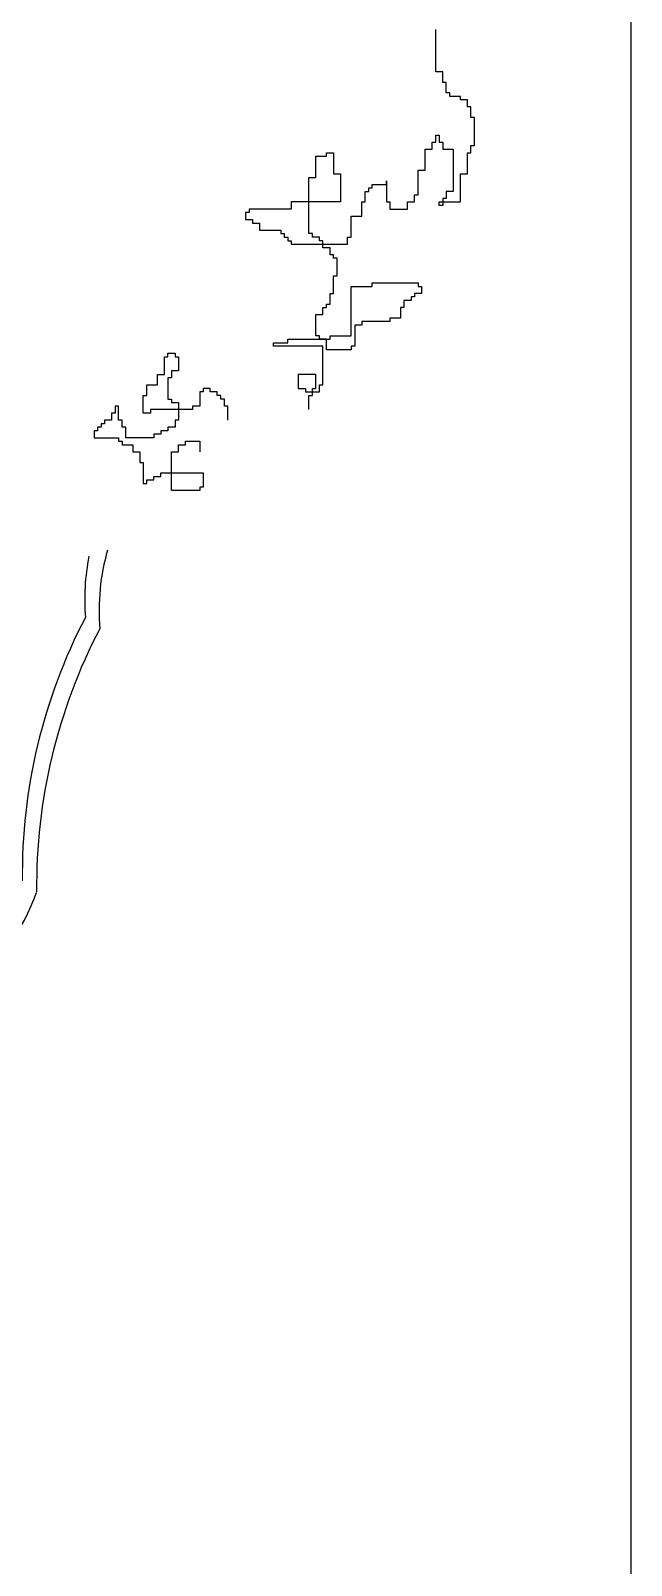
# Model space of a CAD drawing. Header units: millimetres. Extents: x 71641 to 191108, y -23091 to 29972.
# Drawn here: x 91092 to 91373, y -4284 to -3568 of the extents above; entities that cross this region are included whole.
import ezdxf

# ---------------------------------------------------------------- set-up
doc = ezdxf.new("R2010")
doc.units = ezdxf.units.MM
doc.layers.add('1', color=1, linetype='Continuous')

# ---------------------------------------------------------------- blocks, each defined once
blk = doc.blocks.new('erhte')
at = {"layer": '1', "color": 110}
for p, q in [((109242.55, -5540.21), (109242.55, -5520.49)), ((109245.84, -5540.21), (109242.55, -5540.21)), ((109245.84, -5545.14), (109245.84, -5540.21)), ((109247.49, -5545.14), (109245.84, -5545.14)), ((109247.49, -5550.07), (109247.49, -5545.14)), ((109249.13, -5550.07), (109247.49, -5550.07)), ((109249.13, -5551.71), (109249.13, -5550.07)), ((109254.07, -5551.71), (109249.13, -5551.71)), ((109254.07, -5553.35), (109254.07, -5551.71)), ((109257.35, -5553.35), (109254.07, -5553.35)), ((109257.35, -5556.64), (109257.35, -5553.35)), ((109259, -5556.64), (109257.35, -5556.64)), ((109259, -5561.57), (109259, -5556.64)), ((109260.64, -5561.57), (109259, -5561.57)), ((109260.64, -5574.71), (109260.64, -5561.57)), ((109240.91, -5576.36), (109240.91, -5573.07)), ((109240.91, -5573.07), (109242.55, -5573.07)), ((109242.55, -5573.07), (109242.55, -5569.79)), ((109242.55, -5569.79), (109244.2, -5569.79)), ((109244.2, -5569.79), (109244.2, -5573.07)), ((109244.2, -5573.07), (109245.84, -5573.07)), ((109245.84, -5573.07), (109245.84, -5576.36)), ((109259, -5578), (109259, -5574.71)), ((109259, -5574.71), (109260.64, -5574.71)), ((109186.64, -5589.5), (109186.64, -5579.64)), ((109186.64, -5579.64), (109191.58, -5579.64)), ((109191.58, -5579.64), (109191.58, -5578)), ((109191.58, -5578), (109194.86, -5578)), ((109194.86, -5578), (109194.86, -5587.86)), ((109237.62, -5586.22), (109237.62, -5576.36)), ((109237.62, -5576.36), (109240.91, -5576.36)), ((109245.84, -5576.36), (109250.78, -5576.36)), ((109250.78, -5576.36), (109250.78, -5596.07)), ((109257.35, -5587.86), (109257.35, -5578)), ((109257.35, -5578), (109259, -5578)), ((109194.86, -5587.86), (109198.15, -5587.86)), ((109198.15, -5587.86), (109198.15, -5601)), ((109234.33, -5586.22), (109237.62, -5586.22)), ((109234.33, -5597.72), (109234.33, -5586.22)), ((109254.07, -5587.86), (109257.35, -5587.86)), ((109254.07, -5601), (109254.07, -5587.86)), ((109183.35, -5615.79), (109183.35, -5589.5)), ((109183.35, -5589.5), (109186.64, -5589.5)), ((109209.66, -5601), (109209.66, -5596.07)), ((109209.66, -5596.07), (109211.31, -5596.07)), ((109211.31, -5596.07), (109211.31, -5594.43)), ((109211.31, -5594.43), (109212.95, -5594.43)), ((109212.95, -5594.43), (109212.95, -5592.79)), ((109212.95, -5592.79), (109219.53, -5592.79)), ((109219.53, -5592.79), (109219.53, -5591.15)), ((109219.53, -5591.15), (109219.53, -5601)), ((109250.78, -5596.07), (109247.49, -5596.07)), ((109247.49, -5596.07), (109247.49, -5599.36)), ((109198.15, -5601), (109175.13, -5601)), ((109175.13, -5601), (109175.13, -5604.29)), ((109208.02, -5607.58), (109208.02, -5601)), ((109208.02, -5601), (109209.66, -5601)), ((109219.53, -5601), (109221.18, -5601)), ((109221.18, -5601), (109221.18, -5604.29)), ((109229.4, -5604.29), (109229.4, -5601)), ((109229.4, -5601), (109232.69, -5601)), ((109232.69, -5601), (109232.69, -5597.72)), ((109232.69, -5597.72), (109234.33, -5597.72)), ((109244.2, -5602.65), (109244.2, -5601)), ((109244.2, -5601), (109254.07, -5601)), ((109245.84, -5602.65), (109244.2, -5602.65)), ((109247.49, -5599.36), (109245.84, -5599.36)), ((109245.84, -5599.36), (109245.84, -5602.65)), ((109155.4, -5605.93), (109153.75, -5605.93)), ((109153.75, -5605.93), (109153.75, -5609.22)), ((109153.75, -5609.22), (109157.04, -5609.22)), ((109175.13, -5604.29), (109155.4, -5604.29)), ((109155.4, -5604.29), (109155.4, -5605.93)), ((109157.04, -5609.22), (109157.04, -5610.86)), ((109203.09, -5607.58), (109208.02, -5607.58)), ((109203.09, -5617.44), (109203.09, -5607.58)), ((109221.18, -5604.29), (109229.4, -5604.29)), ((109157.04, -5610.86), (109160.33, -5610.86)), ((109160.33, -5610.86), (109160.33, -5614.15)), ((109160.33, -5614.15), (109170.2, -5614.15)), ((109170.2, -5614.15), (109170.2, -5615.79)), ((109170.2, -5615.79), (109171.84, -5615.79)), ((109171.84, -5615.79), (109171.84, -5617.44)), ((109171.84, -5617.44), (109173.49, -5617.44)), ((109173.49, -5617.44), (109173.49, -5619.08)), ((109185, -5615.79), (109183.35, -5615.79)), ((109185, -5617.44), (109185, -5615.79)), ((109188.29, -5617.44), (109185, -5617.44)), ((109188.29, -5619.08), (109188.29, -5617.44)), ((109201.44, -5620.72), (109201.44, -5617.44)), ((109201.44, -5617.44), (109203.09, -5617.44)), ((109173.49, -5619.08), (109175.13, -5619.08)), ((109175.13, -5619.08), (109175.13, -5620.72)), ((109175.13, -5620.72), (109201.44, -5620.72)), ((109189.93, -5619.08), (109188.29, -5619.08)), ((109189.93, -5622.36), (109189.93, -5619.08)), ((109193.22, -5622.36), (109189.93, -5622.36)), ((109193.22, -5625.65), (109193.22, -5622.36)), ((109194.86, -5625.65), (109193.22, -5625.65)), ((109194.86, -5627.29), (109194.86, -5625.65)), ((109196.51, -5627.29), (109194.86, -5627.29)), ((109196.51, -5635.51), (109196.51, -5627.29)), ((109194.86, -5643.73), (109194.86, -5635.51)), ((109194.86, -5635.51), (109196.51, -5635.51)), ((109212.95, -5640.44), (109212.95, -5638.8)), ((109212.95, -5638.8), (109234.33, -5638.8)), ((109234.33, -5638.8), (109234.33, -5640.44)), ((109193.22, -5648.65), (109193.22, -5643.73)), ((109193.22, -5643.73), (109194.86, -5643.73)), ((109203.09, -5663.44), (109203.09, -5640.44)), ((109203.09, -5640.44), (109212.95, -5640.44)), ((109232.69, -5645.37), (109231.04, -5645.37)), ((109231.04, -5645.37), (109231.04, -5647.01)), ((109235.98, -5643.73), (109232.69, -5643.73)), ((109232.69, -5643.73), (109232.69, -5645.37)), ((109234.33, -5640.44), (109235.98, -5640.44)), ((109235.98, -5640.44), (109235.98, -5643.73)), ((109186.64, -5663.44), (109186.64, -5653.58)), ((109186.64, -5653.58), (109189.93, -5653.58)), ((109189.93, -5653.58), (109189.93, -5650.3)), ((109189.93, -5650.3), (109191.58, -5650.3)), ((109191.58, -5650.3), (109191.58, -5648.65)), ((109191.58, -5648.65), (109193.22, -5648.65)), ((109227.75, -5650.3), (109226.11, -5650.3)), ((109226.11, -5650.3), (109226.11, -5655.23)), ((109231.04, -5647.01), (109227.75, -5647.01)), ((109227.75, -5647.01), (109227.75, -5650.3)), ((109208.02, -5658.51), (109204.73, -5658.51)), ((109204.73, -5658.51), (109204.73, -5668.37)), ((109221.18, -5656.87), (109208.02, -5656.87)), ((109208.02, -5656.87), (109208.02, -5658.51)), ((109226.11, -5655.23), (109221.18, -5655.23)), ((109221.18, -5655.23), (109221.18, -5656.87)), ((109166.91, -5668.37), (109166.91, -5666.73)), ((109166.91, -5666.73), (109173.49, -5666.73)), ((109173.49, -5666.73), (109173.49, -5665.09)), ((109173.49, -5665.09), (109193.22, -5665.09)), ((109188.29, -5663.44), (109186.64, -5663.44)), ((109188.29, -5665.09), (109188.29, -5663.44)), ((109191.58, -5665.09), (109188.29, -5665.09)), ((109191.58, -5670.01), (109191.58, -5665.09)), ((109193.22, -5665.09), (109193.22, -5663.44)), ((109193.22, -5663.44), (109203.09, -5663.44)), ((109115.93, -5673.3), (109117.57, -5673.3)), ((109115.93, -5681.52), (109115.93, -5673.3)), ((109117.57, -5671.66), (109120.86, -5671.66)), ((109117.57, -5673.3), (109117.57, -5671.66)), ((109120.86, -5671.66), (109120.86, -5673.3)), ((109120.86, -5673.3), (109122.51, -5673.3)), ((109122.51, -5673.3), (109122.51, -5679.87)), ((109189.93, -5668.37), (109166.91, -5668.37)), ((109189.93, -5686.45), (109189.93, -5668.37)), ((109203.09, -5670.01), (109191.58, -5670.01)), ((109204.73, -5668.37), (109203.09, -5668.37)), ((109203.09, -5668.37), (109203.09, -5670.01)), ((109112.64, -5681.52), (109115.93, -5681.52)), ((109112.64, -5686.45), (109112.64, -5681.52)), ((109119.22, -5679.87), (109119.22, -5683.16)), ((109122.51, -5679.87), (109119.22, -5679.87)), ((109186.64, -5681.52), (109178.42, -5681.52)), ((109178.42, -5681.52), (109178.42, -5688.09)), ((109186.64, -5688.09), (109186.64, -5681.52)), ((109107.71, -5686.45), (109112.64, -5686.45)), ((109107.71, -5691.38), (109107.71, -5686.45)), ((109117.57, -5683.16), (109117.57, -5693.02)), ((109119.22, -5683.16), (109117.57, -5683.16)), ((109134.02, -5688.09), (109134.02, -5689.73)), ((109137.31, -5688.09), (109134.02, -5688.09)), ((109137.31, -5689.73), (109137.31, -5688.09)), ((109178.42, -5688.09), (109181.71, -5688.09)), ((109181.71, -5688.09), (109181.71, -5689.73)), ((109185, -5691.38), (109185, -5688.09)), ((109185, -5688.09), (109186.64, -5688.09)), ((109188.29, -5689.73), (109188.29, -5686.45)), ((109188.29, -5686.45), (109189.93, -5686.45)), ((109092.91, -5696.3), (109092.91, -5699.59)), ((109094.55, -5696.3), (109092.91, -5696.3)), ((109094.55, -5702.88), (109094.55, -5696.3)), ((109106.06, -5691.38), (109107.71, -5691.38)), ((109106.06, -5699.59), (109106.06, -5691.38)), ((109117.57, -5693.02), (109119.22, -5693.02)), ((109119.22, -5693.02), (109119.22, -5694.66)), ((109119.22, -5694.66), (109122.51, -5694.66)), ((109122.51, -5694.66), (109122.51, -5702.88)), ((109129.09, -5696.3), (109129.09, -5697.95)), ((109132.38, -5696.3), (109129.09, -5696.3)), ((109132.38, -5689.73), (109132.38, -5696.3)), ((109134.02, -5689.73), (109132.38, -5689.73)), ((109140.6, -5689.73), (109137.31, -5689.73)), ((109140.6, -5691.38), (109140.6, -5689.73)), ((109142.24, -5691.38), (109140.6, -5691.38)), ((109142.24, -5693.02), (109142.24, -5691.38)), ((109143.89, -5693.02), (109142.24, -5693.02)), ((109143.89, -5696.3), (109143.89, -5693.02)), ((109145.53, -5696.3), (109143.89, -5696.3)), ((109145.53, -5702.88), (109145.53, -5696.3)), ((109181.71, -5689.73), (109188.29, -5689.73)), ((109183.35, -5697.95), (109183.35, -5691.38)), ((109183.35, -5691.38), (109185, -5691.38)), ((109087.97, -5702.88), (109087.97, -5704.52)), ((109091.26, -5702.88), (109087.97, -5702.88)), ((109091.26, -5699.59), (109091.26, -5702.88)), ((109092.91, -5699.59), (109091.26, -5699.59)), ((109096.2, -5702.88), (109094.55, -5702.88)), ((109096.2, -5706.16), (109096.2, -5702.88)), ((109109.35, -5699.59), (109106.06, -5699.59)), ((109109.35, -5697.95), (109109.35, -5699.59)), ((109129.09, -5697.95), (109109.35, -5697.95)), ((109120.86, -5702.88), (109120.86, -5706.16)), ((109122.51, -5702.88), (109120.86, -5702.88)), ((109083.04, -5707.81), (109083.04, -5711.09)), ((109084.69, -5707.81), (109083.04, -5707.81)), ((109084.69, -5706.16), (109084.69, -5707.81)), ((109086.33, -5706.16), (109084.69, -5706.16)), ((109086.33, -5704.52), (109086.33, -5706.16)), ((109087.97, -5704.52), (109086.33, -5704.52)), ((109097.84, -5706.16), (109096.2, -5706.16)), ((109097.84, -5711.09), (109097.84, -5706.16)), ((109111, -5709.45), (109111, -5711.09)), ((109114.29, -5709.45), (109111, -5709.45)), ((109114.29, -5707.81), (109114.29, -5709.45)), ((109117.57, -5707.81), (109114.29, -5707.81)), ((109117.57, -5706.16), (109117.57, -5707.81)), ((109120.86, -5706.16), (109117.57, -5706.16)), ((109083.04, -5711.09), (109094.55, -5711.09)), ((109094.55, -5711.09), (109094.55, -5712.74)), ((109094.55, -5712.74), (109096.2, -5712.74)), ((109096.2, -5712.74), (109096.2, -5714.38)), ((109096.2, -5714.38), (109101.13, -5714.38)), ((109111, -5711.09), (109097.84, -5711.09)), ((109101.13, -5714.38), (109101.13, -5717.66)), ((109101.13, -5717.66), (109104.42, -5717.66)), ((109104.42, -5717.66), (109104.42, -5722.59)), ((109119.22, -5717.66), (109122.51, -5717.66)), ((109119.22, -5735.74), (109119.22, -5717.66)), ((109122.51, -5714.38), (109125.8, -5714.38)), ((109122.51, -5717.66), (109122.51, -5714.38)), ((109125.8, -5712.74), (109132.38, -5712.74)), ((109125.8, -5714.38), (109125.8, -5712.74)), ((109132.38, -5712.74), (109132.38, -5717.66)), ((109104.42, -5722.59), (109106.06, -5722.59)), ((109106.06, -5722.59), (109106.06, -5732.45)), ((109106.06, -5732.45), (109107.71, -5732.45)), ((109107.71, -5732.45), (109107.71, -5730.81)), ((109107.71, -5730.81), (109111, -5730.81)), ((109111, -5730.81), (109111, -5729.17)), ((109111, -5729.17), (109114.29, -5729.17)), ((109114.29, -5729.17), (109114.29, -5727.52)), ((109114.29, -5727.52), (109134.02, -5727.52)), ((109134.02, -5727.52), (109134.02, -5734.1)), ((109132.38, -5735.74), (109119.22, -5735.74)), ((109134.02, -5734.1), (109132.38, -5734.1)), ((109132.38, -5734.1), (109132.38, -5735.74))]:
    blk.add_line(p, q, dxfattribs=at)
for centre, radius, start, end in [((109184.39, -5786.88), 105.71, 168.84304, 184.40992), ((109191.08, -5792.23), 105.71, 164.23995, 184.40992), ((109309.3, -5915.15), 259.76, 152.45135, 180.63021), ((109315.99, -5920.5), 259.76, 152.45135, 180.63021), ((108955.69, -5886.54), 107.08, 280.17938, 339.88878)]:
    blk.add_arc(centre, radius, start, end, dxfattribs=at)

msp = doc.modelspace()

# ---------------------------------------------------------------- linework, layer by layer
msp.add_line((91372.66, -5102.81), (91372.66, -2302.81))

# ---------------------------------------------------------------- block references
at = {"color": 3}
msp.add_blockref('erhte', (-17961.22, 1953.11), dxfattribs=at)

doc.saveas('drawing.dxf')
